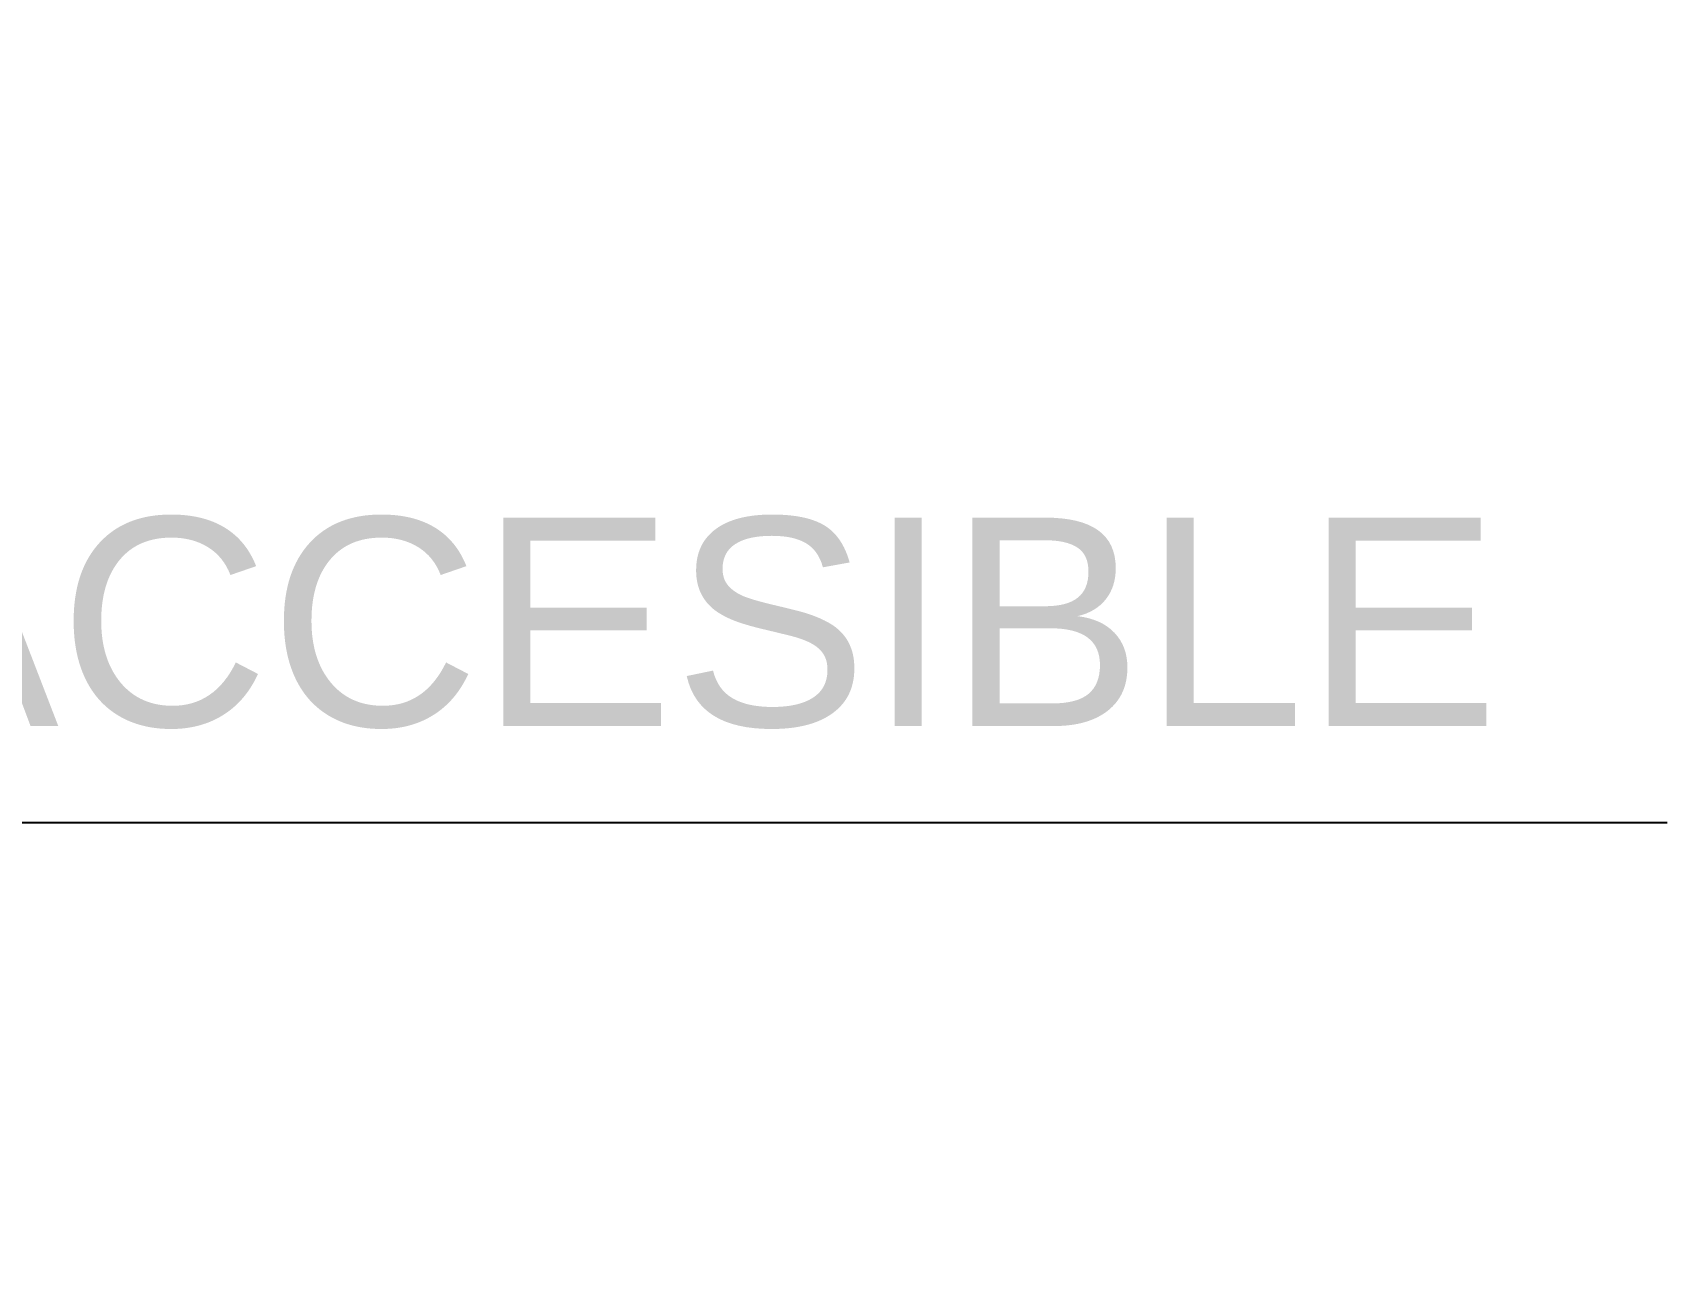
# Model space of a CAD drawing. Header units: millimetres. Extents: x 441061 to 442903, y 4515148 to 4515613.
# Drawn here: x 442186.7 to 442192.19, y 4515575.05 to 4515579.19 of the extents above; entities that cross this region are included whole.
import ezdxf
from ezdxf.enums import TextEntityAlignment as Align

# ---------------------------------------------------------------- set-up
doc = ezdxf.new("R2010")
doc.units = ezdxf.units.MM
doc.linetypes.add('PUNTOS2', pattern=[0.125, 0, -0.125])
doc.layers.add('01_cotas', color=254, linetype='Continuous')
doc.layers.add('01_niveles', color=2, linetype='Continuous')
doc.styles.add('Estilo1', font='swissel.ttf')
doc.styles.add('ROMANS', font='romans')
doc.dimstyles.new('DECIMAL-50', dxfattribs={"dimtxt": 0.08, "dimasz": 0.15, "dimexe": 0.09, "dimexo": 0, "dimgap": 0.09, "dimtad": 0, "dimzin": 0, "dimdsep": 46, "dimtxsty": 'ROMANS', "dimcen": 0.09, "dimclrt": 6, "dimadec": 0, "dimazin": 0, "dimtfac": 1.38, "dimtix": 1, "dimtofl": 0, "dimtmove": 2, "dimatfit": 3, "dimldrblk": 'OBLIQUE', "dimfxl": 1, "dimtolj": 1, "dimtzin": 0, "dimarcsym": 0})

# ---------------------------------------------------------------- blocks, each defined once
blk = doc.blocks.new('*D785')
at = {"layer": '01_cotas', "color": 0, "linetype": 'PUNTOS2', "lineweight": -2, "transparency": 16777216}
for p, q in [((442179.8114, 4515578.6368), (442180.8053, 4515579.1868)), ((442187.2973, 4515565.1108), (442188.2912, 4515565.6609))]:
    blk.add_line(p, q, dxfattribs=at)
at = {"layer": '01_cotas', "color": 0, "lineweight": -2, "transparency": 16777216}
for p, q in [((442180.7992, 4515579.012), (442184.1006, 4515573.0467)), ((442188.1398, 4515565.7485), (442184.8383, 4515571.7138))]:
    blk.add_line(p, q, dxfattribs=at)
at = {"layer": '01_cotas', "color": 0, "transparency": 16777216}
for points in [[(442180.8211, 4515579.0241), (442180.7773, 4515578.9999), (442180.7265, 4515579.1433)], [(442188.1617, 4515565.7606), (442188.1179, 4515565.7364), (442188.2124, 4515565.6173)]]:
    blk.add_solid(points, dxfattribs=at)
at = {"layer": '01_cotas', "color": 7, "transparency": 16777216, "insert": (442184.4695, 4515572.3803), "char_height": 0.35, "attachment_point": 5, "rotation": 298.9622, "style": 'Estilo1'}
blk.add_mtext('\\A1;15.46', dxfattribs=at)

msp = doc.modelspace()

# ---------------------------------------------------------------- linework, layer by layer
at = {"layer": '01_niveles', "color": 7}
msp.add_line((442184.068, 4515576.5345), (442192.1873, 4515576.5345), dxfattribs=at)

# ---------------------------------------------------------------- texts
at = {"layer": '01_niveles', "color": 7, "style": 'Estilo1'}
msp.add_text('NO ACCESIBLE', height=0.7, dxfattribs=at).set_placement((442188.0081, 4515576.8581), align=Align.CENTER)

# ---------------------------------------------------------------- dimensions: what is measured, and where the dimension line sits
at = {"layer": '01_cotas', "color": 251}
dim = msp.add_aligned_dim(p1=(442179.8114, 4515578.6368, 0), p2=(442187.2973, 4515565.1108, 0), distance=1.0459, dimstyle='DECIMAL-50', override={"dimtxt": 0.35, "dimtxsty": 'Estilo1', "dimsah": 1, "dimclrt": 7, "dimfxl": 0.09, "dimarcsym": 2}, dxfattribs=at)
dim.commit()
dim.dimension.update_dxf_attribs({"geometry": '*D785', "text_midpoint": (442184.4695, 4515572.3803)})

doc.saveas('drawing.dxf')
